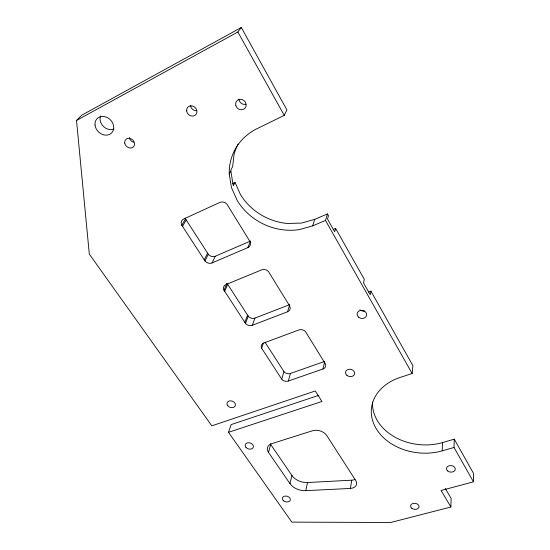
<?xml version="1.0" encoding="UTF-8"?>
<svg xmlns="http://www.w3.org/2000/svg" width="550" height="550" viewBox="0 0 550 550"><rect width="100%" height="100%" fill="white"/><g stroke="black" fill="none" stroke-linecap="round" stroke-linejoin="round"><path stroke-width="0.82" d="M318.821 395.319L231.179 424.579L228.491 432.321L291.857 522.129L390.658 522.5L450.883 507.004L441.114 490.462L473.474 481.834L473.488 473.337L454.259 439.168L442.564 442.564A50.407 38.988 6.1 0 1 372.529 401.954M473.474 481.834L454.018 447.466L454.259 439.168M450.883 507.004L451.151 498.458L445.266 488.441M368.514 292.029L370.92 291.115L412.899 365.695L412.143 373.491L400.008 377.493A51.006 39.194 6.2 0 0 375.87 428.079A51.006 39.194 6.2 0 0 442.186 450.849L442.564 442.564M333.252 229.405L335.624 228.415L334.696 231.798L327.504 219.058L328.488 215.738L327.463 213.916L314.751 219.326L301.558 223.059L287.451 223.486A57.152 52.106 25.8 0 1 240.384 194.391L235.042 182.407L233.427 185.508L233.062 184.697L230.849 171.016L231 169.675L232.657 166.643L234.066 154.419A57.152 52.106 25.8 0 1 238.123 144.059M270.215 443.623A8.772 6.524 15.9 0 0 270.703 444.462L268.469 452.375L289.946 483.56A14.699 10.629 14.1 0 0 305.752 490.669L350.419 488.441L351.759 480.198A7.748 5.658 11.3 0 0 354.956 479.428M370.92 291.115L370.246 294.779L363.564 282.947L364.286 279.331L335.624 228.415M305.752 490.669L307.546 482.515L351.759 480.198M322.953 369.009A5.246 4.194 13.7 0 0 324.528 368.101L324.919 367.682A5.246 4.194 13.7 0 0 325.112 363.467L305.442 331.54A5.479 4.469 15.8 0 0 298.774 329.979L263.759 343.007A5.28 4.235 18.5 0 0 261.532 348.047L281.793 379.273A5.191 4.084 16.3 0 0 285.532 381.253L286.254 381.322A5.191 4.084 16.3 0 0 288.317 381.026L322.953 369.009L324.748 361.405M289.946 483.56L291.913 475.475L270.703 444.462M288.317 381.026L290.469 373.422L323.95 361.687M281.71 379.163L283.944 371.58L265.079 342.32M412.143 373.491L325.504 220.44L327.463 213.916M287.499 311.781A5.424 4.503 18 0 0 289.548 305.752L268.441 271.494A5.679 4.799 21.3 0 0 261.546 269.906L226.009 284.556A5.479 4.531 23.8 0 0 223.877 290.043L245.582 323.496A5.376 4.373 20.7 0 0 252.319 325.291L287.499 311.781L289.527 305.408M230.849 171.016L229.247 173.958L231.488 187.701L237.291 200.613A57.929 52.566 25.5 0 0 299.282 229.625L312.641 225.878L314.751 219.326M261.642 348.253L263.402 343.104M252.319 325.291L254.98 318.093L289.781 304.611M245.492 323.379L248.236 316.202L227.054 283.353L224.001 290.262M244.812 322.327L247.562 315.164L248.325 316.319A5.308 4.345 20.7 0 0 254.98 318.093M247.761 247.651A5.651 4.84 25 0 0 249.356 246.531L249.748 246.029A5.651 4.84 25 0 0 249.686 241.058L226.903 204.084A5.94 5.149 30.1 0 0 219.759 202.462L183.693 219.024A5.741 4.84 31.5 0 0 181.679 225.039L205.061 261.071A5.603 4.682 27.2 0 0 209.124 263.271L209.887 263.333A5.603 4.682 27.2 0 0 212.039 262.921L247.761 247.651L250.628 241.017L215.298 256.224A5.534 4.654 27.4 0 1 213.166 256.637L212.41 256.582A5.534 4.654 27.4 0 1 208.409 254.409L185.391 218.694A5.672 4.806 31.8 0 1 185.123 217.992M224.647 291.266L227.693 284.343L227.054 283.353M229.247 173.958A57.929 52.566 25.5 0 1 256.967 128.728L284.247 115.363L286.901 109.897L241.312 27.5L81.799 115.17L76.512 120.45L89.313 254.114L211.812 425.837L315.288 390.981L321.929 401.473L228.491 432.321M212.039 262.921L215.298 256.224M204.964 260.947L208.312 254.286M204.229 259.82L207.591 253.158M182.511 226.353L186.202 219.993M181.809 225.28L185.515 218.928M76.512 120.45L237.861 31.996L241.312 27.5M232.712 183.494L235.042 182.407M312.641 225.878L325.504 220.44M442.186 450.849L454.018 447.466M283.944 371.58L284.027 371.69A5.136 4.063 16.3 0 0 287.719 373.649L288.434 373.718A5.136 4.063 16.3 0 0 290.469 373.422M237.861 31.996L284.247 115.363M307.546 482.515A14.541 10.594 14 0 1 291.913 475.475M268.469 452.375A8.869 6.552 15.9 0 1 271.673 443.671L312.29 430.822A10.828 8.133 13.4 0 1 326.851 435.669L355.864 480.741A7.831 5.679 11.4 0 1 350.419 488.441M114.029 129.113A10.058 8.408 45.2 0 1 103.462 126.493A10.058 8.408 45.2 0 1 100.512 115.947M245.871 104.273A5.431 4.991 43.9 0 1 238.941 99.199M196.206 110.77A5.404 4.806 45 0 1 190.582 105.621M133.629 142.257A5.252 4.448 42.8 0 1 129.346 137.541M364.499 311.039A4.771 4.001 10 0 1 359.92 309.767M95.019 125.042A10.196 8.484 44.7 0 0 109.863 134.248A10.196 8.484 44.7 0 0 108.192 118.071A10.196 8.484 44.7 0 0 95.019 125.042M411.716 508.186A4.256 3.025 7.9 0 0 418.873 507.485A4.256 3.025 7.9 0 0 413.861 503.298A4.256 3.025 7.9 0 0 411.716 508.186M124.713 143.069A5.321 4.482 42.3 0 0 132.708 147.448A5.321 4.482 42.3 0 0 131.436 138.992A5.321 4.482 42.3 0 0 124.713 143.069M245.877 447.253A4.214 3.107 17.5 0 0 253.007 447.844A4.214 3.107 17.5 0 0 249.012 442.743A4.214 3.107 17.5 0 0 245.877 447.253M283.663 500.851A4.077 2.888 14.8 0 0 290.276 500.149A4.077 2.888 14.8 0 0 285.147 496.066A4.077 2.888 14.8 0 0 283.663 500.851M358.469 317.089A4.833 4.029 10.2 0 0 366.52 315.714A4.833 4.029 10.2 0 0 360.642 310.427A4.833 4.029 10.2 0 0 358.469 317.089M346.864 375.327A4.613 3.671 11.3 0 0 354.516 374.179A4.613 3.671 11.3 0 0 348.879 369.277A4.613 3.671 11.3 0 0 346.864 375.327M447.549 470.903A4.462 3.266 5.4 0 0 455.091 470.071A4.462 3.266 5.4 0 0 449.955 465.623A4.462 3.266 5.4 0 0 447.549 470.903M235.895 105.827A5.507 5.039 43 0 0 244.908 108.302A5.507 5.039 43 0 0 241.876 99.468A5.507 5.039 43 0 0 235.895 105.827M186.636 110.901A5.479 4.847 44.3 0 0 194.837 115.479A5.479 4.847 44.3 0 0 193.875 106.535A5.479 4.847 44.3 0 0 186.636 110.901M227.7 405.687A4.345 3.293 19.5 0 0 235.015 406.237A4.345 3.293 19.5 0 0 230.842 400.847A4.345 3.293 19.5 0 0 227.7 405.687"/></g></svg>
